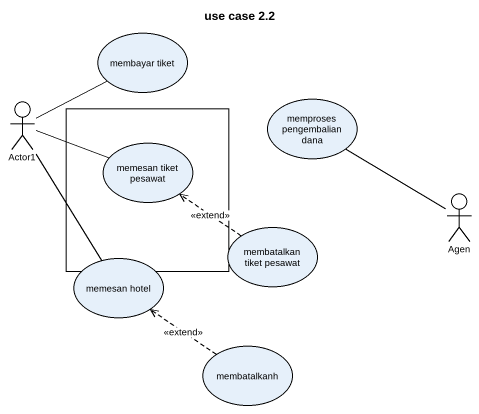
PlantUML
@startuml
title use case 2.2
usecase "membayar tiket" as membayar_tiket
actor Actor1
usecase "memproses pengembalian dana" as memproses_pengembalian_dana
rectangle " " as rectangle1 {
  usecase "memesan tiket pesawat" as memesan_tiket_pesawat
}
actor Agen
usecase "memesan hotel" as memesan_hotel
usecase "membatalkan tiket pesawat" as membatalkan_tiket_pesawat
usecase membatalkanh
membayar_tiket -- Actor1
Actor1 -right- memesan_tiket_pesawat
Actor1 -- memesan_hotel
Agen -up- memproses_pengembalian_dana
membatalkan_tiket_pesawat .up.> memesan_tiket_pesawat : <<extend>>
membatalkanh .up.> memesan_hotel : <<extend>>
@enduml
